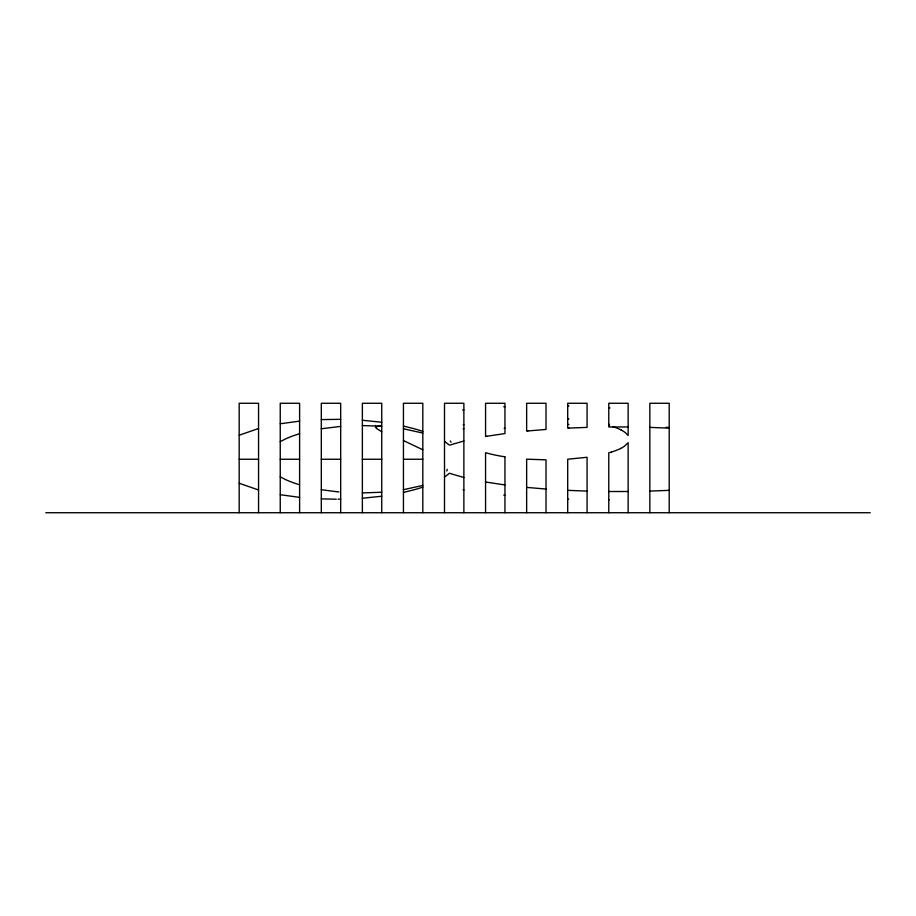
<?xml version="1.0" encoding="UTF-8"?>
<svg xmlns="http://www.w3.org/2000/svg" width="916" height="916" viewBox="0 0 916 916"><rect width="100%" height="100%" fill="white"/><g stroke="black" fill="none" stroke-linecap="round" stroke-linejoin="round"><path stroke-width="1.37" d="M375.491 425.436L376.247 428.299L381.743 431.757M449.516 473.194L449.195 473.469A45.766 45.766 0 0 1 445.107 476.583L444.512 477.007M280.239 441.649L285.403 438.993A98.562 97.016 -90 0 1 293.887 435.569L299.612 433.68M239.179 435.215L258.552 428.516M375.434 427.177L380.529 425.539M611.476 452.069L608.774 452.87L608.774 512.731M422.814 485.434L403.441 489.694M463.874 441.02L452.87 444.168A119.378 119.378 0 0 0 450.454 444.993L449.172 444.993A45.766 45.766 0 0 0 445.107 441.901M403.441 492.43L414.456 489.682A164.25 164.25 0 0 0 422.814 487.106M280.239 423.765L299.612 421.131M321.31 428.768L340.683 426.409M381.743 496.232L362.37 498.235M462.649 409.979L463.874 409.853M504.178 428.345L504.945 428.264M381.743 492.236L362.37 492.934M503.731 406.738L504.945 406.681M669.207 490.346L649.833 491.102M321.31 419.585L340.683 419.322M567.702 424.497L568.916 424.463M340.683 499.163L338.027 499.186M628.147 491.514L608.774 491.514M608.774 499.667L609.38 499.655M239.179 459.248L258.552 459.248M280.239 459.248L299.612 459.248M321.31 459.248L340.683 459.248M362.37 459.248L381.743 459.248M403.441 459.248L422.814 459.248M336.264 499.197L321.31 498.899M45.8 512.731L870.2 512.731M362.37 425.551L381.743 426.249M628.147 426.97L608.774 426.97L608.774 403.269L628.147 403.269L628.147 435.489L625.365 432.673A28.087 28.087 0 0 0 621.128 430.039M463.141 428.722L463.874 428.734M608.774 424.314L609.38 424.326M567.702 405.845L568.905 405.88M649.833 427.383L669.207 428.138M587.076 491.102L567.702 490.346M567.702 499.186L568.664 499.22M567.702 419.001L568.928 419.081M546.016 489.041L526.643 487.404M608.774 407.838L609.987 407.929M362.37 420.249L381.743 422.253M338.909 491.926L337.443 491.789M666.195 427.28L669.207 427.566M336.848 491.732L321.31 489.728M503.731 495.109L504.945 495.224M299.612 497.354L280.239 494.72M504.945 484.942L485.572 482.011M504.865 456.809L500.067 456.008A142.919 142.919 0 0 1 485.56 452.699L485.572 512.731M403.441 428.791L422.814 433.05M463.874 489.923L463.061 489.785M403.441 426.055L414.456 428.803A164.25 164.25 0 0 1 422.814 431.379M463.198 424.692L463.874 424.864M463.874 477.476L452.87 474.316A119.378 119.378 0 0 1 450.454 473.492L450.397 473.48M258.552 489.98L239.179 483.27M608.774 425.333L609.564 425.562M299.486 484.77L298.994 484.61M298.261 484.392L293.876 482.927A98.562 97.016 -90 0 1 285.391 479.503L280.239 476.835M403.441 440.562L422.814 449.779M444.512 441.489L445.119 441.89M669.207 512.731L669.207 403.269L649.833 403.269L649.833 512.731M628.147 512.731L628.147 442.726L624.265 446.344A32.049 32.049 0 0 1 620.579 448.462M587.076 512.731L587.076 457.279L567.702 459.214L567.702 512.731M546.016 512.731L546.016 459.855L526.643 459.168L526.643 512.731M504.945 456.821L504.945 512.731M463.874 512.731L463.874 403.269L444.512 403.269L444.512 512.731M422.814 512.731L422.814 403.269L403.441 403.269L403.441 512.731M381.743 512.731L381.743 403.269L362.37 403.269L362.37 512.731M340.683 512.731L340.683 403.269L321.31 403.269L321.31 512.731M299.612 512.731L299.612 403.269L280.239 403.269L280.239 512.731M258.552 512.731L258.552 403.269L239.179 403.269L239.179 512.731M447.271 469.347A40.773 16.145 85 0 1 446.802 470.996M450.294 440.985A40.773 19.351 -73.9 0 1 451.05 442.199M612.529 426.524A62.849 62.849 0 0 1 621.163 429.97M620.613 448.519A65.448 65.448 0 0 1 611.464 452.023M486.774 436.279L485.572 436.485L485.572 403.269L504.945 403.269L504.945 433.543L486.774 436.279M527.834 430.967L526.643 431.081L526.643 403.269L546.016 403.269L546.016 429.444L527.834 430.967M568.916 428.081L567.702 428.138L567.702 403.269L587.076 403.269L587.076 427.383L568.916 428.081"/></g></svg>
